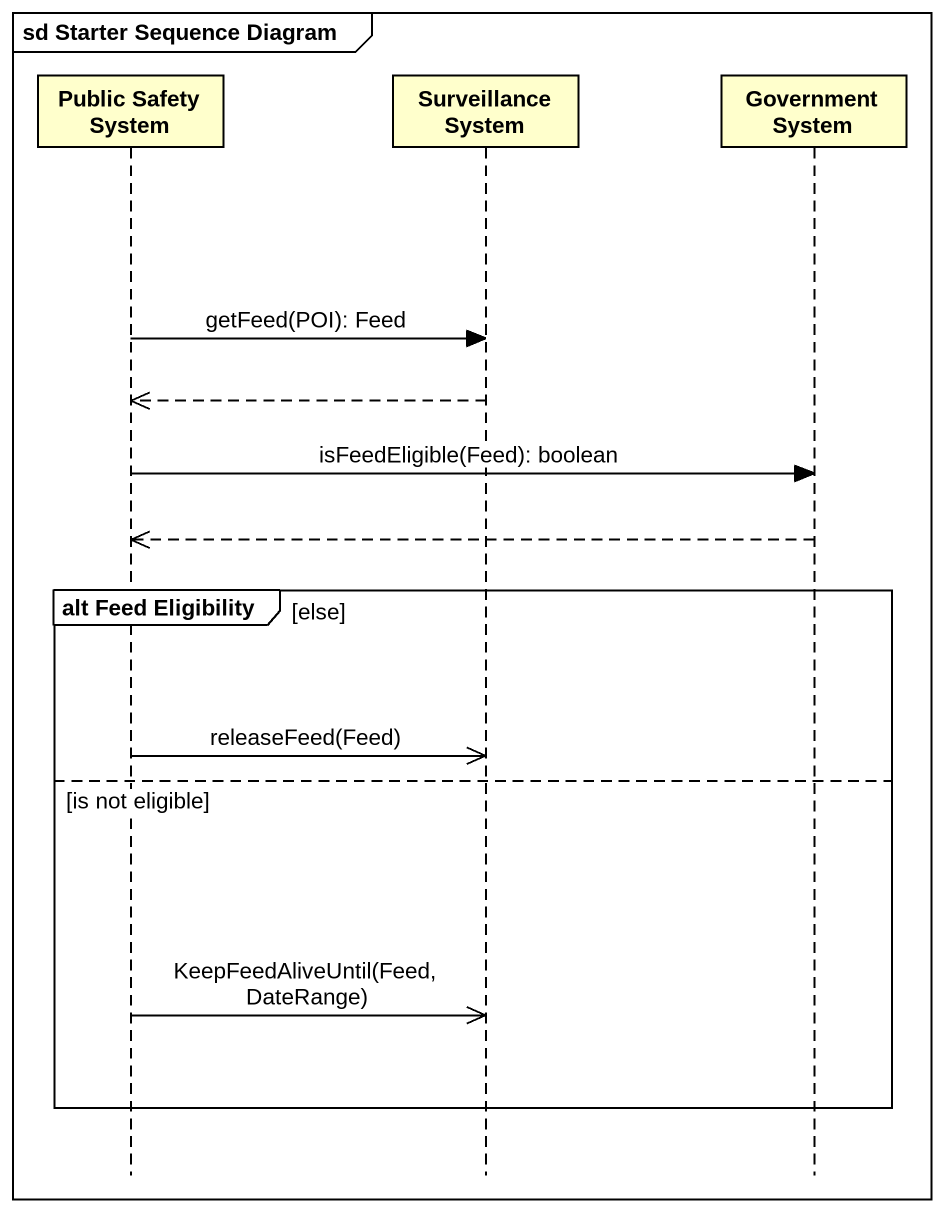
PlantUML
@startuml
mainframe sd Starter Sequence Diagram
hide footbox
participant "Public Safety System" as Public_Safety_System
participant "Surveillance System" as Surveillance_System
participant "Government System" as Government_System

Public_Safety_System -> Surveillance_System : getFeed(POI): Feed
Surveillance_System -->> Public_Safety_System
Public_Safety_System -> Government_System : isFeedEligible(Feed): boolean
Government_System -->> Public_Safety_System
group alt Feed Eligibility [else]
  Public_Safety_System ->> Surveillance_System : releaseFeed(Feed)
else is not eligible
  Public_Safety_System ->> Surveillance_System : KeepFeedAliveUntil(Feed, DateRange)
end
@enduml
